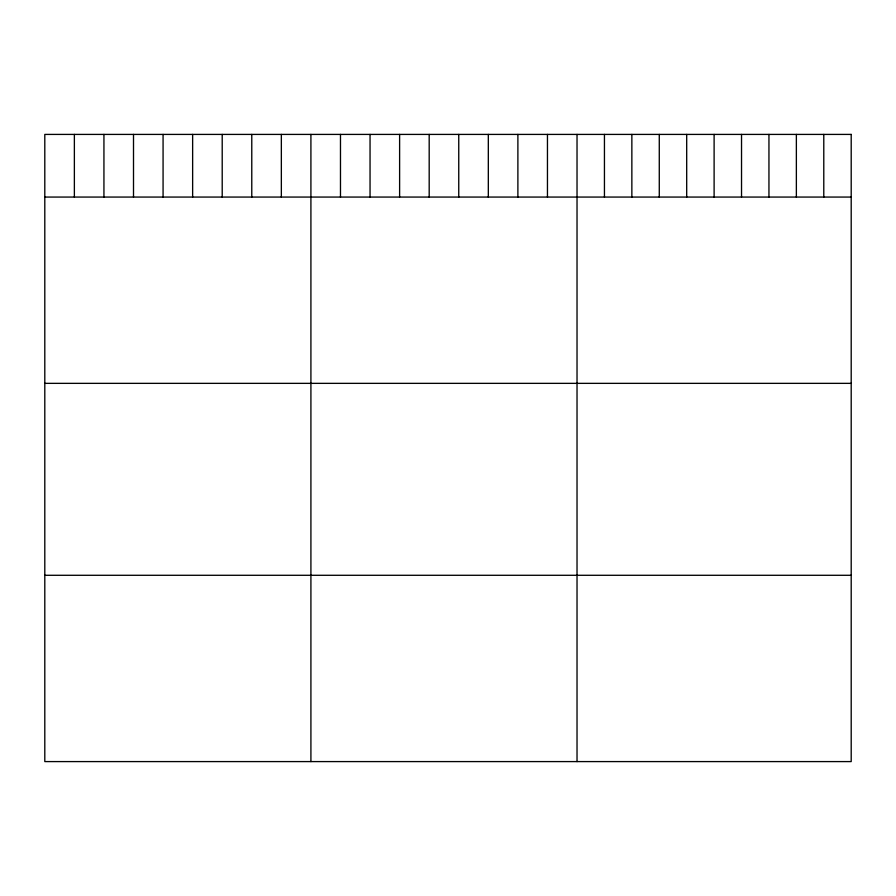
<?xml version="1.0" encoding="UTF-8"?>
<svg xmlns="http://www.w3.org/2000/svg" width="896" height="896" viewBox="0 0 896 896"><rect width="100%" height="100%" fill="white"/><g stroke="black" fill="none" stroke-linecap="round" stroke-linejoin="round"><path stroke-width="1.34" d="M44.8 197.064L851.2 197.064M44.8 383.354L851.2 383.354M44.8 575.288L851.2 575.288M823.782 134.411L823.782 197.064M796.365 134.411L796.365 197.064M768.947 134.411L768.947 197.064M741.53 134.411L741.53 197.064M714.112 134.411L714.112 197.064M686.694 134.411L686.694 197.064M659.277 134.411L659.277 197.064M631.859 134.411L631.859 197.064M604.442 134.411L604.442 197.064M577.024 134.411L577.024 761.589M547.456 134.411L547.456 197.064M517.888 134.411L517.888 197.064M488.32 134.411L488.32 197.064M458.752 134.411L458.752 197.064M429.184 134.411L429.184 197.064M399.616 134.411L399.616 197.064M370.048 134.411L370.048 197.064M340.48 134.411L340.48 197.064M310.912 134.411L310.912 761.589M281.344 134.411L281.344 197.064M251.776 134.411L251.776 197.064M222.208 134.411L222.208 197.064M192.64 134.411L192.64 197.064M163.072 134.411L163.072 197.064M133.504 134.411L133.504 197.064M103.936 134.411L103.936 197.064M74.368 134.411L74.368 197.064M851.2 134.411L44.8 134.411L44.8 761.589L851.2 761.589L851.2 134.411"/></g></svg>
